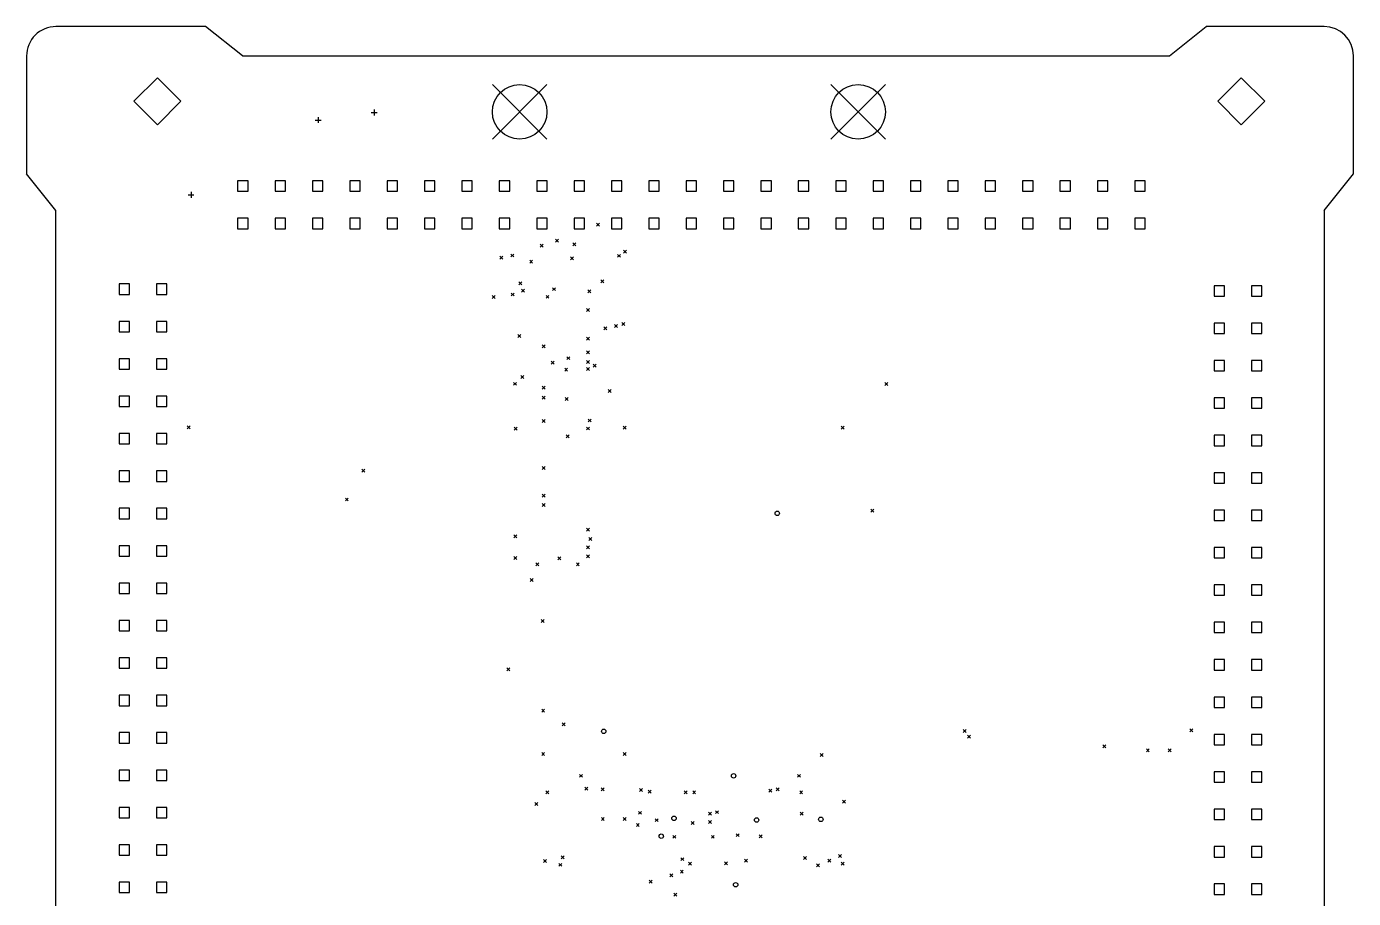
# Model space of a CAD drawing. Extents: x -2 to 90, y -118 to 0.
# Drawn here: x 0 to 90.2, y -59.2 to 0 of the extents above; entities that cross this region are included whole.
import ezdxf

# ---------------------------------------------------------------- set-up
doc = ezdxf.new("R2010")
doc.units = 0
doc.layers.add('BLACK', color=7, linetype='CONTINUOUS')

msp = doc.modelspace()

# ---------------------------------------------------------------- linework, layer by layer
at = {"layer": 'BLACK', "linetype": 'CONTINUOUS'}
for p, q in [((12.17, 0), (2, 0)), ((14.669999, -2), (12.17, 0)), ((77.67, -2), (80.17, 0)), ((88.17, 0), (80.17, 0)), ((0, -2), (0, -10)), ((14.669999, -2), (77.67, -2)), ((90.17, -10), (90.17, -2)), ((8.89, -3.48), (7.29, -5.08)), ((10.49, -5.08), (8.89, -3.48)), ((82.55, -3.48), (80.95, -5.08)), ((84.15, -5.08), (82.55, -3.48)), ((31.66, -3.9455), (35.36, -7.6455)), ((35.36, -3.9455), (31.66, -7.6455)), ((54.66, -3.9455), (58.36, -7.6455)), ((58.36, -3.9455), (54.66, -7.6455)), ((7.29, -5.08), (8.89, -6.68)), ((8.89, -6.68), (10.49, -5.08)), ((80.95, -5.08), (82.55, -6.68)), ((82.55, -6.68), (84.15, -5.08)), ((19.812, -6.15), (19.812, -6.55)), ((23.422, -5.842), (23.822, -5.842)), ((23.622, -5.642), (23.622, -6.042)), ((19.612, -6.35), (20.012, -6.35)), ((2, -12.5), (0, -10)), ((15.053557, -10.486443), (14.346443, -10.486443)), ((14.346443, -10.486443), (14.346443, -11.193557)), ((15.053557, -11.193557), (15.053557, -10.486443)), ((17.593557, -10.486443), (16.886443, -10.486443)), ((16.886443, -10.486443), (16.886443, -11.193557)), ((17.593557, -11.193557), (17.593557, -10.486443)), ((20.133557, -10.486443), (19.426443, -10.486443)), ((19.426443, -10.486443), (19.426443, -11.193557)), ((20.133557, -11.193557), (20.133557, -10.486443)), ((22.673557, -10.486443), (21.966443, -10.486443)), ((21.966443, -10.486443), (21.966443, -11.193557)), ((22.673557, -11.193557), (22.673557, -10.486443)), ((25.213557, -10.486443), (24.506443, -10.486443)), ((24.506443, -10.486443), (24.506443, -11.193557)), ((25.213557, -11.193557), (25.213557, -10.486443)), ((27.753557, -10.486443), (27.046443, -10.486443)), ((27.046443, -10.486443), (27.046443, -11.193557)), ((27.753557, -11.193557), (27.753557, -10.486443)), ((30.293557, -10.486443), (29.586443, -10.486443)), ((29.586443, -10.486443), (29.586443, -11.193557)), ((30.293557, -11.193557), (30.293557, -10.486443)), ((32.833557, -10.486443), (32.126443, -10.486443)), ((32.126443, -10.486443), (32.126443, -11.193557)), ((32.833557, -11.193557), (32.833557, -10.486443)), ((35.373557, -10.486443), (34.666443, -10.486443)), ((34.666443, -10.486443), (34.666443, -11.193557)), ((35.373557, -11.193557), (35.373557, -10.486443)), ((37.913557, -10.486443), (37.206443, -10.486443)), ((37.206443, -10.486443), (37.206443, -11.193557)), ((37.913557, -11.193557), (37.913557, -10.486443)), ((40.453557, -10.486443), (39.746443, -10.486443)), ((39.746443, -10.486443), (39.746443, -11.193557)), ((40.453557, -11.193557), (40.453557, -10.486443)), ((42.993557, -10.486443), (42.286443, -10.486443)), ((42.286443, -10.486443), (42.286443, -11.193557)), ((42.993557, -11.193557), (42.993557, -10.486443)), ((45.533557, -10.486443), (44.826443, -10.486443)), ((44.826443, -10.486443), (44.826443, -11.193557)), ((45.533557, -11.193557), (45.533557, -10.486443)), ((48.073557, -10.486443), (47.366443, -10.486443)), ((47.366443, -10.486443), (47.366443, -11.193557)), ((48.073557, -11.193557), (48.073557, -10.486443)), ((50.613557, -10.486443), (49.906443, -10.486443)), ((49.906443, -10.486443), (49.906443, -11.193557)), ((50.613557, -11.193557), (50.613557, -10.486443)), ((53.153557, -10.486443), (52.446443, -10.486443)), ((52.446443, -10.486443), (52.446443, -11.193557)), ((53.153557, -11.193557), (53.153557, -10.486443)), ((55.693557, -10.486443), (54.986443, -10.486443)), ((54.986443, -10.486443), (54.986443, -11.193557)), ((55.693557, -11.193557), (55.693557, -10.486443)), ((58.233557, -10.486443), (57.526443, -10.486443)), ((57.526443, -10.486443), (57.526443, -11.193557)), ((58.233557, -11.193557), (58.233557, -10.486443)), ((60.773557, -10.486443), (60.066443, -10.486443)), ((60.066443, -10.486443), (60.066443, -11.193557)), ((60.773557, -11.193557), (60.773557, -10.486443)), ((63.313557, -10.486443), (62.606443, -10.486443)), ((62.606443, -10.486443), (62.606443, -11.193557)), ((63.313557, -11.193557), (63.313557, -10.486443)), ((65.853557, -10.486443), (65.146443, -10.486443)), ((65.146443, -10.486443), (65.146443, -11.193557)), ((65.853557, -11.193557), (65.853557, -10.486443)), ((68.393557, -10.486443), (67.686443, -10.486443)), ((67.686443, -10.486443), (67.686443, -11.193557)), ((68.393557, -11.193557), (68.393557, -10.486443)), ((70.933557, -10.486443), (70.226443, -10.486443)), ((70.226443, -10.486443), (70.226443, -11.193557)), ((70.933557, -11.193557), (70.933557, -10.486443)), ((73.473557, -10.486443), (72.766443, -10.486443)), ((72.766443, -10.486443), (72.766443, -11.193557)), ((73.473557, -11.193557), (73.473557, -10.486443)), ((76.013557, -10.486443), (75.306443, -10.486443)), ((75.306443, -10.486443), (75.306443, -11.193557)), ((76.013557, -11.193557), (76.013557, -10.486443)), ((88.17, -12.5), (90.17, -10)), ((10.976, -11.43), (11.376, -11.43)), ((11.176, -11.23), (11.176, -11.63)), ((14.346443, -11.193557), (15.053557, -11.193557)), ((16.886443, -11.193557), (17.593557, -11.193557)), ((19.426443, -11.193557), (20.133557, -11.193557)), ((21.966443, -11.193557), (22.673557, -11.193557)), ((24.506443, -11.193557), (25.213557, -11.193557)), ((27.046443, -11.193557), (27.753557, -11.193557)), ((29.586443, -11.193557), (30.293557, -11.193557)), ((32.126443, -11.193557), (32.833557, -11.193557)), ((34.666443, -11.193557), (35.373557, -11.193557)), ((37.206443, -11.193557), (37.913557, -11.193557)), ((39.746443, -11.193557), (40.453557, -11.193557)), ((42.286443, -11.193557), (42.993557, -11.193557)), ((44.826443, -11.193557), (45.533557, -11.193557)), ((47.366443, -11.193557), (48.073557, -11.193557)), ((49.906443, -11.193557), (50.613557, -11.193557)), ((52.446443, -11.193557), (53.153557, -11.193557)), ((54.986443, -11.193557), (55.693557, -11.193557)), ((57.526443, -11.193557), (58.233557, -11.193557)), ((60.066443, -11.193557), (60.773557, -11.193557)), ((62.606443, -11.193557), (63.313557, -11.193557)), ((65.146443, -11.193557), (65.853557, -11.193557)), ((67.686443, -11.193557), (68.393557, -11.193557)), ((70.226443, -11.193557), (70.933557, -11.193557)), ((72.766443, -11.193557), (73.473557, -11.193557)), ((75.306443, -11.193557), (76.013557, -11.193557)), ((2, -83.39), (2, -12.5)), ((88.17, -12.5), (88.17, -83.39)), ((15.053557, -13.026443), (14.346443, -13.026443)), ((14.346443, -13.026443), (14.346443, -13.733557)), ((15.053557, -13.733557), (15.053557, -13.026443)), ((17.593557, -13.026443), (16.886443, -13.026443)), ((16.886443, -13.026443), (16.886443, -13.733557)), ((17.593557, -13.733557), (17.593557, -13.026443)), ((20.133557, -13.026443), (19.426443, -13.026443)), ((19.426443, -13.026443), (19.426443, -13.733557)), ((20.133557, -13.733557), (20.133557, -13.026443)), ((22.673557, -13.026443), (21.966443, -13.026443)), ((21.966443, -13.026443), (21.966443, -13.733557)), ((22.673557, -13.733557), (22.673557, -13.026443)), ((25.213557, -13.026443), (24.506443, -13.026443)), ((24.506443, -13.026443), (24.506443, -13.733557)), ((25.213557, -13.733557), (25.213557, -13.026443)), ((27.753557, -13.026443), (27.046443, -13.026443)), ((27.046443, -13.026443), (27.046443, -13.733557)), ((27.753557, -13.733557), (27.753557, -13.026443)), ((30.293557, -13.026443), (29.586443, -13.026443)), ((29.586443, -13.026443), (29.586443, -13.733557)), ((30.293557, -13.733557), (30.293557, -13.026443)), ((32.833557, -13.026443), (32.126443, -13.026443)), ((32.126443, -13.026443), (32.126443, -13.733557)), ((32.833557, -13.733557), (32.833557, -13.026443)), ((35.373557, -13.026443), (34.666443, -13.026443)), ((34.666443, -13.026443), (34.666443, -13.733557)), ((35.373557, -13.733557), (35.373557, -13.026443)), ((37.913557, -13.026443), (37.206443, -13.026443)), ((37.206443, -13.026443), (37.206443, -13.733557)), ((37.913557, -13.733557), (37.913557, -13.026443)), ((38.7345, -13.3658), (38.9345, -13.5658)), ((38.9345, -13.3658), (38.7345, -13.5658)), ((40.453557, -13.026443), (39.746443, -13.026443)), ((39.746443, -13.026443), (39.746443, -13.733557)), ((40.453557, -13.733557), (40.453557, -13.026443)), ((42.993557, -13.026443), (42.286443, -13.026443)), ((42.286443, -13.026443), (42.286443, -13.733557)), ((42.993557, -13.733557), (42.993557, -13.026443)), ((45.533557, -13.026443), (44.826443, -13.026443)), ((44.826443, -13.026443), (44.826443, -13.733557)), ((45.533557, -13.733557), (45.533557, -13.026443)), ((48.073557, -13.026443), (47.366443, -13.026443)), ((47.366443, -13.026443), (47.366443, -13.733557)), ((48.073557, -13.733557), (48.073557, -13.026443)), ((50.613557, -13.026443), (49.906443, -13.026443)), ((49.906443, -13.026443), (49.906443, -13.733557)), ((50.613557, -13.733557), (50.613557, -13.026443)), ((53.153557, -13.026443), (52.446443, -13.026443)), ((52.446443, -13.026443), (52.446443, -13.733557)), ((53.153557, -13.733557), (53.153557, -13.026443)), ((55.693557, -13.026443), (54.986443, -13.026443)), ((54.986443, -13.026443), (54.986443, -13.733557)), ((55.693557, -13.733557), (55.693557, -13.026443)), ((58.233557, -13.026443), (57.526443, -13.026443)), ((57.526443, -13.026443), (57.526443, -13.733557)), ((58.233557, -13.733557), (58.233557, -13.026443)), ((60.773557, -13.026443), (60.066443, -13.026443)), ((60.066443, -13.026443), (60.066443, -13.733557)), ((60.773557, -13.733557), (60.773557, -13.026443)), ((63.313557, -13.026443), (62.606443, -13.026443)), ((62.606443, -13.026443), (62.606443, -13.733557)), ((63.313557, -13.733557), (63.313557, -13.026443)), ((65.853557, -13.026443), (65.146443, -13.026443)), ((65.146443, -13.026443), (65.146443, -13.733557)), ((65.853557, -13.733557), (65.853557, -13.026443)), ((68.393557, -13.026443), (67.686443, -13.026443)), ((67.686443, -13.026443), (67.686443, -13.733557)), ((68.393557, -13.733557), (68.393557, -13.026443)), ((70.933557, -13.026443), (70.226443, -13.026443)), ((70.226443, -13.026443), (70.226443, -13.733557)), ((70.933557, -13.733557), (70.933557, -13.026443)), ((73.473557, -13.026443), (72.766443, -13.026443)), ((72.766443, -13.026443), (72.766443, -13.733557)), ((73.473557, -13.733557), (73.473557, -13.026443)), ((76.013557, -13.026443), (75.306443, -13.026443)), ((75.306443, -13.026443), (75.306443, -13.733557)), ((76.013557, -13.733557), (76.013557, -13.026443)), ((14.346443, -13.733557), (15.053557, -13.733557)), ((16.886443, -13.733557), (17.593557, -13.733557)), ((19.426443, -13.733557), (20.133557, -13.733557)), ((21.966443, -13.733557), (22.673557, -13.733557)), ((24.506443, -13.733557), (25.213557, -13.733557)), ((27.046443, -13.733557), (27.753557, -13.733557)), ((29.586443, -13.733557), (30.293557, -13.733557)), ((32.126443, -13.733557), (32.833557, -13.733557)), ((34.666443, -13.733557), (35.373557, -13.733557)), ((37.206443, -13.733557), (37.913557, -13.733557)), ((39.746443, -13.733557), (40.453557, -13.733557)), ((42.286443, -13.733557), (42.993557, -13.733557)), ((44.826443, -13.733557), (45.533557, -13.733557)), ((47.366443, -13.733557), (48.073557, -13.733557)), ((49.906443, -13.733557), (50.613557, -13.733557)), ((52.446443, -13.733557), (53.153557, -13.733557)), ((54.986443, -13.733557), (55.693557, -13.733557)), ((57.526443, -13.733557), (58.233557, -13.733557)), ((60.066443, -13.733557), (60.773557, -13.733557)), ((62.606443, -13.733557), (63.313557, -13.733557)), ((65.146443, -13.733557), (65.853557, -13.733557)), ((67.686443, -13.733557), (68.393557, -13.733557)), ((70.226443, -13.733557), (70.933557, -13.733557)), ((72.766443, -13.733557), (73.473557, -13.733557)), ((75.306443, -13.733557), (76.013557, -13.733557)), ((34.91, -14.78), (35.11, -14.98)), ((35.11, -14.78), (34.91, -14.98)), ((35.94, -14.45), (36.14, -14.65)), ((36.14, -14.45), (35.94, -14.65)), ((37.12, -14.7), (37.32, -14.9)), ((37.32, -14.7), (37.12, -14.9)), ((40.5685, -15.1844), (40.7685, -15.3844)), ((40.7685, -15.1844), (40.5685, -15.3844)), ((32.158, -15.6083), (32.358, -15.8083)), ((32.358, -15.6083), (32.158, -15.8083)), ((32.9113, -15.4509), (33.1113, -15.6509)), ((33.1113, -15.4509), (32.9113, -15.6509)), ((34.19, -15.88), (34.39, -16.08)), ((34.39, -15.88), (34.19, -16.08)), ((36.96, -15.65), (37.16, -15.85)), ((37.16, -15.65), (36.96, -15.85)), ((40.162, -15.4739), (40.362, -15.6739)), ((40.362, -15.4739), (40.162, -15.6739)), ((6.993557, -17.486443), (6.286443, -17.486443)), ((6.286443, -17.486443), (6.286443, -18.193557)), ((6.993557, -18.193557), (6.993557, -17.486443)), ((9.533557, -17.486443), (8.826443, -17.486443)), ((8.826443, -17.486443), (8.826443, -18.193557)), ((9.533557, -18.193557), (9.533557, -17.486443)), ((33.4553, -17.3525), (33.6553, -17.5525)), ((33.6553, -17.3525), (33.4553, -17.5525)), ((33.6297, -17.8498), (33.8297, -18.0498)), ((33.8297, -17.8498), (33.6297, -18.0498)), ((35.745, -17.74), (35.945, -17.94)), ((35.945, -17.74), (35.745, -17.94)), ((38.1513, -17.8955), (38.3513, -18.0955)), ((38.3513, -17.8955), (38.1513, -18.0955)), ((39.0214, -17.1986), (39.2214, -17.3986)), ((39.2214, -17.1986), (39.0214, -17.3986)), ((81.413557, -17.606443), (80.706443, -17.606443)), ((80.706443, -17.606443), (80.706443, -18.313557)), ((81.413557, -18.313557), (81.413557, -17.606443)), ((83.953557, -17.606443), (83.246443, -17.606443)), ((83.246443, -17.606443), (83.246443, -18.313557)), ((83.953557, -18.313557), (83.953557, -17.606443)), ((6.286443, -18.193557), (6.993557, -18.193557)), ((8.826443, -18.193557), (9.533557, -18.193557)), ((31.6507, -18.2724), (31.8507, -18.4724)), ((31.8507, -18.2724), (31.6507, -18.4724)), ((32.931, -18.1026), (33.131, -18.3026)), ((33.131, -18.1026), (32.931, -18.3026)), ((35.3, -18.26), (35.5, -18.46)), ((35.5, -18.26), (35.3, -18.46)), ((80.706443, -18.313557), (81.413557, -18.313557)), ((83.246443, -18.313557), (83.953557, -18.313557)), ((38.0595, -19.1543), (38.2595, -19.3543)), ((38.2595, -19.1543), (38.0595, -19.3543)), ((6.993557, -20.026443), (6.286443, -20.026443)), ((6.286443, -20.026443), (6.286443, -20.733557)), ((6.286443, -20.733557), (6.993557, -20.733557)), ((6.993557, -20.733557), (6.993557, -20.026443)), ((9.533557, -20.026443), (8.826443, -20.026443)), ((8.826443, -20.026443), (8.826443, -20.733557)), ((8.826443, -20.733557), (9.533557, -20.733557)), ((9.533557, -20.733557), (9.533557, -20.026443)), ((39.23, -20.4), (39.43, -20.6)), ((39.43, -20.4), (39.23, -20.6)), ((39.96, -20.25), (40.16, -20.45)), ((40.16, -20.25), (39.96, -20.45)), ((40.46, -20.1), (40.66, -20.3)), ((40.66, -20.1), (40.46, -20.3)), ((81.413557, -20.146443), (80.706443, -20.146443)), ((80.706443, -20.146443), (80.706443, -20.853557)), ((81.413557, -20.853557), (81.413557, -20.146443)), ((83.953557, -20.146443), (83.246443, -20.146443)), ((83.246443, -20.146443), (83.246443, -20.853557)), ((83.953557, -20.853557), (83.953557, -20.146443)), ((33.3816, -20.928), (33.5816, -21.128)), ((33.5816, -20.928), (33.3816, -21.128)), ((35.038, -21.623), (35.238, -21.823)), ((35.238, -21.623), (35.038, -21.823)), ((38.0595, -21.0955), (38.2595, -21.2955)), ((38.2595, -21.0955), (38.0595, -21.2955)), ((80.706443, -20.853557), (81.413557, -20.853557)), ((83.246443, -20.853557), (83.953557, -20.853557)), ((36.7138, -22.4283), (36.9138, -22.6283)), ((36.9138, -22.4283), (36.7138, -22.6283)), ((38.0579, -22.0327), (38.2579, -22.2327)), ((38.2579, -22.0327), (38.0579, -22.2327)), ((6.993557, -22.566443), (6.286443, -22.566443)), ((6.286443, -22.566443), (6.286443, -23.273557)), ((6.286443, -23.273557), (6.993557, -23.273557)), ((6.993557, -23.273557), (6.993557, -22.566443)), ((9.533557, -22.566443), (8.826443, -22.566443)), ((8.826443, -22.566443), (8.826443, -23.273557)), ((8.826443, -23.273557), (9.533557, -23.273557)), ((9.533557, -23.273557), (9.533557, -22.566443)), ((35.65, -22.74), (35.85, -22.94)), ((35.85, -22.74), (35.65, -22.94)), ((36.57, -23.2), (36.77, -23.4)), ((36.77, -23.2), (36.57, -23.4)), ((38.0579, -22.6955), (38.2579, -22.8955)), ((38.2579, -22.6955), (38.0579, -22.8955)), ((38.0579, -23.1703), (38.2579, -23.3703)), ((38.2579, -23.1703), (38.0579, -23.3703)), ((38.5043, -22.9337), (38.7043, -23.1337)), ((38.7043, -22.9337), (38.5043, -23.1337)), ((81.413557, -22.686443), (80.706443, -22.686443)), ((80.706443, -22.686443), (80.706443, -23.393557)), ((80.706443, -23.393557), (81.413557, -23.393557)), ((81.413557, -23.393557), (81.413557, -22.686443)), ((83.953557, -22.686443), (83.246443, -22.686443)), ((83.246443, -22.686443), (83.246443, -23.393557)), ((83.246443, -23.393557), (83.953557, -23.393557)), ((83.953557, -23.393557), (83.953557, -22.686443)), ((33.0969, -24.1689), (33.2969, -24.3689)), ((33.2969, -24.1689), (33.0969, -24.3689)), ((33.5949, -23.6994), (33.7949, -23.8994)), ((33.7949, -23.6994), (33.5949, -23.8994)), ((58.3193, -24.1876), (58.5193, -24.3876)), ((58.5193, -24.1876), (58.3193, -24.3876)), ((6.993557, -25.106443), (6.286443, -25.106443)), ((6.286443, -25.106443), (6.286443, -25.813557)), ((6.993557, -25.813557), (6.993557, -25.106443)), ((9.533557, -25.106443), (8.826443, -25.106443)), ((8.826443, -25.106443), (8.826443, -25.813557)), ((9.533557, -25.813557), (9.533557, -25.106443)), ((35.038, -24.423), (35.238, -24.623)), ((35.238, -24.423), (35.038, -24.623)), ((35.038, -25.1111), (35.238, -25.3111)), ((35.238, -25.1111), (35.038, -25.3111)), ((36.61, -25.2), (36.81, -25.4)), ((36.81, -25.2), (36.61, -25.4)), ((39.5262, -24.6525), (39.7262, -24.8525)), ((39.7262, -24.6525), (39.5262, -24.8525)), ((81.413557, -25.226443), (80.706443, -25.226443)), ((80.706443, -25.226443), (80.706443, -25.933557)), ((81.413557, -25.933557), (81.413557, -25.226443)), ((83.953557, -25.226443), (83.246443, -25.226443)), ((83.246443, -25.226443), (83.246443, -25.933557)), ((83.953557, -25.933557), (83.953557, -25.226443)), ((6.286443, -25.813557), (6.993557, -25.813557)), ((8.826443, -25.813557), (9.533557, -25.813557)), ((80.706443, -25.933557), (81.413557, -25.933557)), ((83.246443, -25.933557), (83.953557, -25.933557)), ((35.0323, -26.6952), (35.2323, -26.8952)), ((35.2323, -26.6952), (35.0323, -26.8952)), ((38.1668, -26.6603), (38.3668, -26.8603)), ((38.3668, -26.6603), (38.1668, -26.8603)), ((6.993557, -27.646443), (6.286443, -27.646443)), ((6.286443, -27.646443), (6.286443, -28.353557)), ((6.993557, -28.353557), (6.993557, -27.646443)), ((9.533557, -27.646443), (8.826443, -27.646443)), ((8.826443, -27.646443), (8.826443, -28.353557)), ((9.533557, -28.353557), (9.533557, -27.646443)), ((10.9113, -27.1301), (11.1113, -27.3301)), ((11.1113, -27.1301), (10.9113, -27.3301)), ((33.1427, -27.2085), (33.3427, -27.4085)), ((33.3427, -27.2085), (33.1427, -27.4085)), ((36.6763, -27.7423), (36.8763, -27.9423)), ((36.8763, -27.7423), (36.6763, -27.9423)), ((38.0579, -27.2032), (38.2579, -27.4032)), ((38.2579, -27.2032), (38.0579, -27.4032)), ((40.5413, -27.1444), (40.7413, -27.3444)), ((40.7413, -27.1444), (40.5413, -27.3444)), ((55.3563, -27.1444), (55.5563, -27.3444)), ((55.5563, -27.1444), (55.3563, -27.3444)), ((81.413557, -27.766443), (80.706443, -27.766443)), ((80.706443, -27.766443), (80.706443, -28.473557)), ((81.413557, -28.473557), (81.413557, -27.766443)), ((83.953557, -27.766443), (83.246443, -27.766443)), ((83.246443, -27.766443), (83.246443, -28.473557)), ((83.953557, -28.473557), (83.953557, -27.766443)), ((6.286443, -28.353557), (6.993557, -28.353557)), ((8.826443, -28.353557), (9.533557, -28.353557)), ((80.706443, -28.473557), (81.413557, -28.473557)), ((83.246443, -28.473557), (83.953557, -28.473557)), ((6.993557, -30.186443), (6.286443, -30.186443)), ((6.286443, -30.186443), (6.286443, -30.893557)), ((6.993557, -30.893557), (6.993557, -30.186443)), ((9.533557, -30.186443), (8.826443, -30.186443)), ((8.826443, -30.186443), (8.826443, -30.893557)), ((9.533557, -30.893557), (9.533557, -30.186443)), ((22.7912, -30.0732), (22.9912, -30.2732)), ((22.9912, -30.0732), (22.7912, -30.2732)), ((35.038, -29.8955), (35.238, -30.0955)), ((35.238, -29.8955), (35.038, -30.0955)), ((81.413557, -30.306443), (80.706443, -30.306443)), ((80.706443, -30.306443), (80.706443, -31.013557)), ((81.413557, -31.013557), (81.413557, -30.306443)), ((83.953557, -30.306443), (83.246443, -30.306443)), ((83.246443, -30.306443), (83.246443, -31.013557)), ((83.953557, -31.013557), (83.953557, -30.306443)), ((6.286443, -30.893557), (6.993557, -30.893557)), ((8.826443, -30.893557), (9.533557, -30.893557)), ((80.706443, -31.013557), (81.413557, -31.013557)), ((83.246443, -31.013557), (83.953557, -31.013557)), ((21.6673, -32.0293), (21.8673, -32.2293)), ((21.8673, -32.0293), (21.6673, -32.2293)), ((35.038, -31.7763), (35.238, -31.9763)), ((35.238, -31.7763), (35.038, -31.9763)), ((35.038, -32.4071), (35.238, -32.6071)), ((35.238, -32.4071), (35.038, -32.6071)), ((6.993557, -32.726443), (6.286443, -32.726443)), ((6.286443, -32.726443), (6.286443, -33.433557)), ((6.993557, -33.433557), (6.993557, -32.726443)), ((9.533557, -32.726443), (8.826443, -32.726443)), ((8.826443, -32.726443), (8.826443, -33.433557)), ((9.533557, -33.433557), (9.533557, -32.726443)), ((57.3736, -32.7867), (57.5736, -32.9867)), ((57.5736, -32.7867), (57.3736, -32.9867)), ((81.413557, -32.846443), (80.706443, -32.846443)), ((80.706443, -32.846443), (80.706443, -33.553557)), ((81.413557, -33.553557), (81.413557, -32.846443)), ((83.953557, -32.846443), (83.246443, -32.846443)), ((83.246443, -32.846443), (83.246443, -33.553557)), ((83.953557, -33.553557), (83.953557, -32.846443)), ((6.286443, -33.433557), (6.993557, -33.433557)), ((8.826443, -33.433557), (9.533557, -33.433557)), ((38.0595, -34.0738), (38.2595, -34.2738)), ((38.2595, -34.0738), (38.0595, -34.2738)), ((80.706443, -33.553557), (81.413557, -33.553557)), ((83.246443, -33.553557), (83.953557, -33.553557)), ((33.1079, -34.5302), (33.3079, -34.7302)), ((33.3079, -34.5302), (33.1079, -34.7302)), ((38.2108, -34.706), (38.4108, -34.906)), ((38.4108, -34.706), (38.2108, -34.906)), ((6.993557, -35.266443), (6.286443, -35.266443)), ((6.286443, -35.266443), (6.286443, -35.973557)), ((6.286443, -35.973557), (6.993557, -35.973557)), ((6.993557, -35.973557), (6.993557, -35.266443)), ((9.533557, -35.266443), (8.826443, -35.266443)), ((8.826443, -35.266443), (8.826443, -35.973557)), ((8.826443, -35.973557), (9.533557, -35.973557)), ((9.533557, -35.973557), (9.533557, -35.266443)), ((33.1172, -35.9983), (33.3172, -36.1983)), ((33.3172, -35.9983), (33.1172, -36.1983)), ((36.0968, -36.0148), (36.2968, -36.2148)), ((36.2968, -36.0148), (36.0968, -36.2148)), ((38.0595, -35.2855), (38.2595, -35.4855)), ((38.2595, -35.2855), (38.0595, -35.4855)), ((38.0595, -35.8955), (38.2595, -36.0955)), ((38.2595, -35.8955), (38.0595, -36.0955)), ((81.413557, -35.386443), (80.706443, -35.386443)), ((80.706443, -35.386443), (80.706443, -36.093557)), ((81.413557, -36.093557), (81.413557, -35.386443)), ((83.953557, -35.386443), (83.246443, -35.386443)), ((83.246443, -35.386443), (83.246443, -36.093557)), ((83.953557, -36.093557), (83.953557, -35.386443)), ((34.6153, -36.4247), (34.8153, -36.6247)), ((34.8153, -36.4247), (34.6153, -36.6247)), ((37.3646, -36.4247), (37.5646, -36.6247)), ((37.5646, -36.4247), (37.3646, -36.6247)), ((80.706443, -36.093557), (81.413557, -36.093557)), ((83.246443, -36.093557), (83.953557, -36.093557)), ((6.993557, -37.806443), (6.286443, -37.806443)), ((6.286443, -37.806443), (6.286443, -38.513557)), ((6.993557, -38.513557), (6.993557, -37.806443)), ((9.533557, -37.806443), (8.826443, -37.806443)), ((8.826443, -37.806443), (8.826443, -38.513557)), ((9.533557, -38.513557), (9.533557, -37.806443)), ((34.2224, -37.4932), (34.4224, -37.6932)), ((34.4224, -37.4932), (34.2224, -37.6932)), ((6.286443, -38.513557), (6.993557, -38.513557)), ((8.826443, -38.513557), (9.533557, -38.513557)), ((81.413557, -37.926443), (80.706443, -37.926443)), ((80.706443, -37.926443), (80.706443, -38.633557)), ((80.706443, -38.633557), (81.413557, -38.633557)), ((81.413557, -38.633557), (81.413557, -37.926443)), ((83.953557, -37.926443), (83.246443, -37.926443)), ((83.246443, -37.926443), (83.246443, -38.633557)), ((83.246443, -38.633557), (83.953557, -38.633557)), ((83.953557, -38.633557), (83.953557, -37.926443)), ((6.993557, -40.346443), (6.286443, -40.346443)), ((6.286443, -40.346443), (6.286443, -41.053557)), ((6.993557, -41.053557), (6.993557, -40.346443)), ((9.533557, -40.346443), (8.826443, -40.346443)), ((8.826443, -40.346443), (8.826443, -41.053557)), ((9.533557, -41.053557), (9.533557, -40.346443)), ((34.9751, -40.2867), (35.1751, -40.4867)), ((35.1751, -40.2867), (34.9751, -40.4867)), ((81.413557, -40.466443), (80.706443, -40.466443)), ((80.706443, -40.466443), (80.706443, -41.173557)), ((81.413557, -41.173557), (81.413557, -40.466443)), ((83.953557, -40.466443), (83.246443, -40.466443)), ((83.246443, -40.466443), (83.246443, -41.173557)), ((83.953557, -41.173557), (83.953557, -40.466443)), ((6.286443, -41.053557), (6.993557, -41.053557)), ((8.826443, -41.053557), (9.533557, -41.053557)), ((80.706443, -41.173557), (81.413557, -41.173557)), ((83.246443, -41.173557), (83.953557, -41.173557)), ((6.993557, -42.886443), (6.286443, -42.886443)), ((6.286443, -42.886443), (6.286443, -43.593557)), ((6.993557, -43.593557), (6.993557, -42.886443)), ((9.533557, -42.886443), (8.826443, -42.886443)), ((8.826443, -42.886443), (8.826443, -43.593557)), ((9.533557, -43.593557), (9.533557, -42.886443)), ((81.413557, -43.006443), (80.706443, -43.006443)), ((80.706443, -43.006443), (80.706443, -43.713557)), ((81.413557, -43.713557), (81.413557, -43.006443)), ((83.953557, -43.006443), (83.246443, -43.006443)), ((83.246443, -43.006443), (83.246443, -43.713557)), ((83.953557, -43.713557), (83.953557, -43.006443)), ((6.286443, -43.593557), (6.993557, -43.593557)), ((8.826443, -43.593557), (9.533557, -43.593557)), ((32.6477, -43.5685), (32.8477, -43.7685)), ((32.8477, -43.5685), (32.6477, -43.7685)), ((80.706443, -43.713557), (81.413557, -43.713557)), ((83.246443, -43.713557), (83.953557, -43.713557)), ((6.993557, -45.426443), (6.286443, -45.426443)), ((6.286443, -45.426443), (6.286443, -46.133557)), ((6.993557, -46.133557), (6.993557, -45.426443)), ((9.533557, -45.426443), (8.826443, -45.426443)), ((8.826443, -45.426443), (8.826443, -46.133557)), ((9.533557, -46.133557), (9.533557, -45.426443)), ((81.413557, -45.546443), (80.706443, -45.546443)), ((80.706443, -45.546443), (80.706443, -46.253557)), ((81.413557, -46.253557), (81.413557, -45.546443)), ((83.953557, -45.546443), (83.246443, -45.546443)), ((83.246443, -45.546443), (83.246443, -46.253557)), ((83.953557, -46.253557), (83.953557, -45.546443)), ((6.286443, -46.133557), (6.993557, -46.133557)), ((8.826443, -46.133557), (9.533557, -46.133557)), ((35.0066, -46.3636), (35.2066, -46.5636)), ((35.2066, -46.3636), (35.0066, -46.5636)), ((80.706443, -46.253557), (81.413557, -46.253557)), ((83.246443, -46.253557), (83.953557, -46.253557)), ((36.3923, -47.3068), (36.5923, -47.5068)), ((36.5923, -47.3068), (36.3923, -47.5068)), ((63.6502, -47.76), (63.8502, -47.96)), ((63.8502, -47.76), (63.6502, -47.96)), ((79.0603, -47.6989), (79.2603, -47.8989)), ((79.2603, -47.6989), (79.0603, -47.8989)), ((6.993557, -47.966443), (6.286443, -47.966443)), ((6.286443, -47.966443), (6.286443, -48.673557)), ((6.286443, -48.673557), (6.993557, -48.673557)), ((6.993557, -48.673557), (6.993557, -47.966443)), ((9.533557, -47.966443), (8.826443, -47.966443)), ((8.826443, -47.966443), (8.826443, -48.673557)), ((8.826443, -48.673557), (9.533557, -48.673557)), ((9.533557, -48.673557), (9.533557, -47.966443)), ((63.938, -48.1477), (64.138, -48.3477)), ((64.138, -48.1477), (63.938, -48.3477)), ((81.413557, -48.086443), (80.706443, -48.086443)), ((80.706443, -48.086443), (80.706443, -48.793557)), ((81.413557, -48.793557), (81.413557, -48.086443)), ((83.953557, -48.086443), (83.246443, -48.086443)), ((83.246443, -48.086443), (83.246443, -48.793557)), ((83.953557, -48.793557), (83.953557, -48.086443)), ((35.0082, -49.3204), (35.2082, -49.5204)), ((35.2082, -49.3204), (35.0082, -49.5204)), ((40.5413, -49.3204), (40.7413, -49.5204)), ((40.7413, -49.3204), (40.5413, -49.5204)), ((53.9367, -49.3824), (54.1367, -49.5824)), ((54.1367, -49.3824), (53.9367, -49.5824)), ((73.1343, -48.8033), (73.3343, -49.0033)), ((73.3343, -48.8033), (73.1343, -49.0033)), ((76.0973, -49.0705), (76.2973, -49.2705)), ((76.2973, -49.0705), (76.0973, -49.2705)), ((77.5788, -49.0705), (77.7788, -49.2705)), ((77.7788, -49.0705), (77.5788, -49.2705)), ((80.706443, -48.793557), (81.413557, -48.793557)), ((83.246443, -48.793557), (83.953557, -48.793557)), ((6.993557, -50.506443), (6.286443, -50.506443)), ((6.286443, -50.506443), (6.286443, -51.213557)), ((6.286443, -51.213557), (6.993557, -51.213557)), ((6.993557, -51.213557), (6.993557, -50.506443)), ((9.533557, -50.506443), (8.826443, -50.506443)), ((8.826443, -50.506443), (8.826443, -51.213557)), ((8.826443, -51.213557), (9.533557, -51.213557)), ((9.533557, -51.213557), (9.533557, -50.506443)), ((37.5783, -50.7988), (37.7783, -50.9988)), ((37.7783, -50.7988), (37.5783, -50.9988)), ((52.3933, -50.7988), (52.5933, -50.9988)), ((52.5933, -50.7988), (52.3933, -50.9988)), ((81.413557, -50.626443), (80.706443, -50.626443)), ((80.706443, -50.626443), (80.706443, -51.333557)), ((80.706443, -51.333557), (81.413557, -51.333557)), ((81.413557, -51.333557), (81.413557, -50.626443)), ((83.953557, -50.626443), (83.246443, -50.626443)), ((83.246443, -50.626443), (83.246443, -51.333557)), ((83.246443, -51.333557), (83.953557, -51.333557)), ((83.953557, -51.333557), (83.953557, -50.626443)), ((35.283, -51.9217), (35.483, -52.1217)), ((35.483, -51.9217), (35.283, -52.1217)), ((37.9354, -51.6775), (38.1354, -51.8775)), ((38.1354, -51.6775), (37.9354, -51.8775)), ((39.0577, -51.7233), (39.2577, -51.9233)), ((39.2577, -51.7233), (39.0577, -51.9233)), ((41.6586, -51.7541), (41.8586, -51.9541)), ((41.8586, -51.7541), (41.6586, -51.9541)), ((42.2531, -51.8712), (42.4531, -52.0712)), ((42.4531, -51.8712), (42.2531, -52.0712)), ((44.6817, -51.9217), (44.8817, -52.1217)), ((44.8817, -51.9217), (44.6817, -52.1217)), ((45.2699, -51.9233), (45.4699, -52.1233)), ((45.4699, -51.9233), (45.2699, -52.1233)), ((50.4496, -51.8048), (50.6496, -52.0048)), ((50.6496, -51.8048), (50.4496, -52.0048)), ((50.9417, -51.7073), (51.1417, -51.9073)), ((51.1417, -51.7073), (50.9417, -51.9073)), ((52.5375, -51.9217), (52.7375, -52.1217)), ((52.7375, -51.9217), (52.5375, -52.1217)), ((6.993557, -53.046443), (6.286443, -53.046443)), ((6.286443, -53.046443), (6.286443, -53.753557)), ((6.993557, -53.753557), (6.993557, -53.046443)), ((9.533557, -53.046443), (8.826443, -53.046443)), ((8.826443, -53.046443), (8.826443, -53.753557)), ((9.533557, -53.753557), (9.533557, -53.046443)), ((34.5405, -52.7047), (34.7405, -52.9047)), ((34.7405, -52.7047), (34.5405, -52.9047)), ((55.4535, -52.5451), (55.6535, -52.7451)), ((55.6535, -52.5451), (55.4535, -52.7451)), ((81.413557, -53.166443), (80.706443, -53.166443)), ((80.706443, -53.166443), (80.706443, -53.873557)), ((81.413557, -53.873557), (81.413557, -53.166443)), ((83.953557, -53.166443), (83.246443, -53.166443)), ((83.246443, -53.166443), (83.246443, -53.873557)), ((83.953557, -53.873557), (83.953557, -53.166443)), ((6.286443, -53.753557), (6.993557, -53.753557)), ((8.826443, -53.753557), (9.533557, -53.753557)), ((39.0598, -53.7283), (39.2598, -53.9283)), ((39.2598, -53.7283), (39.0598, -53.9283)), ((40.5413, -53.7283), (40.7413, -53.9283)), ((40.7413, -53.7283), (40.5413, -53.9283)), ((41.5784, -53.312), (41.7784, -53.512)), ((41.7784, -53.312), (41.5784, -53.512)), ((42.7275, -53.8115), (42.9275, -54.0115)), ((42.9275, -53.8115), (42.7275, -54.0115)), ((45.1637, -53.996), (45.3637, -54.196)), ((45.3637, -53.996), (45.1637, -54.196)), ((46.3369, -53.9419), (46.5369, -54.1419)), ((46.5369, -53.9419), (46.3369, -54.1419)), ((46.3469, -53.3672), (46.5469, -53.5672)), ((46.5469, -53.3672), (46.3469, -53.5672)), ((46.8145, -53.2685), (47.0145, -53.4685)), ((47.0145, -53.2685), (46.8145, -53.4685)), ((52.57, -53.36), (52.77, -53.56)), ((52.77, -53.36), (52.57, -53.56)), ((80.706443, -53.873557), (81.413557, -53.873557)), ((83.246443, -53.873557), (83.953557, -53.873557)), ((41.4395, -54.1446), (41.6395, -54.3446)), ((41.6395, -54.1446), (41.4395, -54.3446)), ((43.9291, -54.9417), (44.1291, -55.1417)), ((44.1291, -54.9417), (43.9291, -55.1417)), ((46.5364, -54.9412), (46.7364, -55.1412)), ((46.7364, -54.9412), (46.5364, -55.1412)), ((48.2251, -54.8288), (48.4251, -55.0288)), ((48.4251, -54.8288), (48.2251, -55.0288)), ((49.7847, -54.9039), (49.9847, -55.1039)), ((49.9847, -54.9039), (49.7847, -55.1039)), ((6.993557, -55.586443), (6.286443, -55.586443)), ((6.286443, -55.586443), (6.286443, -56.293557)), ((6.993557, -56.293557), (6.993557, -55.586443)), ((9.533557, -55.586443), (8.826443, -55.586443)), ((8.826443, -55.586443), (8.826443, -56.293557)), ((9.533557, -56.293557), (9.533557, -55.586443)), ((81.413557, -55.706443), (80.706443, -55.706443)), ((80.706443, -55.706443), (80.706443, -56.413557)), ((81.413557, -56.413557), (81.413557, -55.706443)), ((83.953557, -55.706443), (83.246443, -55.706443)), ((83.246443, -55.706443), (83.246443, -56.413557)), ((83.953557, -56.413557), (83.953557, -55.706443)), ((6.286443, -56.293557), (6.993557, -56.293557)), ((8.826443, -56.293557), (9.533557, -56.293557)), ((35.1398, -56.5838), (35.3398, -56.7838)), ((35.3398, -56.5838), (35.1398, -56.7838)), ((36.3354, -56.3376), (36.5354, -56.5376)), ((36.5354, -56.3376), (36.3354, -56.5376)), ((44.455, -56.4609), (44.655, -56.6609)), ((44.655, -56.4609), (44.455, -56.6609)), ((44.9863, -56.7658), (45.1863, -56.9658)), ((45.1863, -56.7658), (44.9863, -56.9658)), ((47.4295, -56.7417), (47.6295, -56.9417)), ((47.6295, -56.7417), (47.4295, -56.9417)), ((48.7901, -56.5572), (48.9901, -56.7572)), ((48.9901, -56.5572), (48.7901, -56.7572)), ((52.8069, -56.3837), (53.0069, -56.5837)), ((53.0069, -56.3837), (52.8069, -56.5837)), ((54.4439, -56.56), (54.6439, -56.76)), ((54.6439, -56.56), (54.4439, -56.76)), ((55.177, -56.2424), (55.377, -56.4424)), ((55.377, -56.2424), (55.177, -56.4424)), ((55.3575, -56.7673), (55.5575, -56.9673)), ((55.5575, -56.7673), (55.3575, -56.9673)), ((80.706443, -56.413557), (81.413557, -56.413557)), ((83.246443, -56.413557), (83.953557, -56.413557)), ((36.17, -56.8434), (36.37, -57.0434)), ((36.37, -56.8434), (36.17, -57.0434)), ((43.72, -57.55), (43.92, -57.75)), ((43.92, -57.55), (43.72, -57.75)), ((44.43, -57.31), (44.63, -57.51)), ((44.63, -57.31), (44.43, -57.51)), ((53.6906, -56.8828), (53.8906, -57.0828)), ((53.8906, -56.8828), (53.6906, -57.0828)), ((6.993557, -58.126443), (6.286443, -58.126443)), ((6.286443, -58.126443), (6.286443, -58.833557)), ((6.993557, -58.833557), (6.993557, -58.126443)), ((9.533557, -58.126443), (8.826443, -58.126443)), ((8.826443, -58.126443), (8.826443, -58.833557)), ((9.533557, -58.833557), (9.533557, -58.126443)), ((42.31, -57.99), (42.51, -58.19)), ((42.51, -57.99), (42.31, -58.19)), ((81.413557, -58.246443), (80.706443, -58.246443)), ((80.706443, -58.246443), (80.706443, -58.953557)), ((81.413557, -58.953557), (81.413557, -58.246443)), ((83.953557, -58.246443), (83.246443, -58.246443)), ((83.246443, -58.246443), (83.246443, -58.953557)), ((83.953557, -58.953557), (83.953557, -58.246443)), ((6.286443, -58.833557), (6.993557, -58.833557)), ((8.826443, -58.833557), (9.533557, -58.833557)), ((43.9801, -58.8668), (44.1801, -59.0668)), ((44.1801, -58.8668), (43.9801, -59.0668)), ((80.706443, -58.953557), (81.413557, -58.953557)), ((83.246443, -58.953557), (83.953557, -58.953557))]:
    msp.add_line(p, q, dxfattribs=at)
at = {"layer": 'BLACK'}
for centre, radius in [((33.51, -5.7955), 1.85), ((56.51, -5.7955), 1.85), ((51.0118, -33.068), 0.15), ((39.2254, -47.8764), 0.15), ((48.0488, -50.8988), 0.15), ((44, -53.7874), 0.15), ((49.6086, -53.9007), 0.15), ((53.9748, -53.8556), 0.15), ((43.133, -55.0001), 0.15), ((48.1874, -58.2968), 0.15)]:
    msp.add_circle(centre, radius, dxfattribs=at)
for centre, radius, start, end in [((1.999999, -1.999999), 1.999999, -270.00002865, -179.99997135), ((88.17, -2), 2, 0, 90)]:
    msp.add_arc(centre, radius, start, end, dxfattribs=at)

doc.saveas('drawing.dxf')
